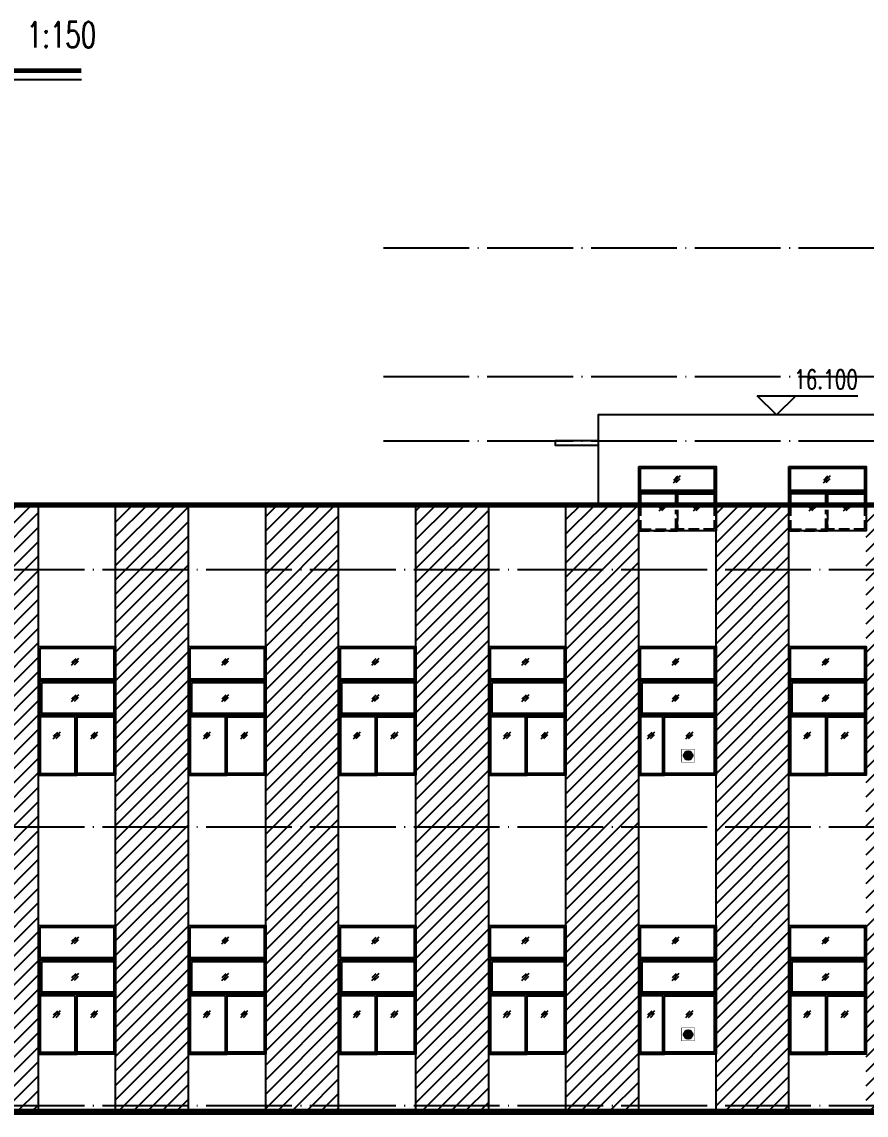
# Model space of a CAD drawing. Extents: x -4747 to 1060961, y -766984 to 396631.
# Drawn here: x 527111 to 546797, y -260853 to -235362 of the extents above; entities that cross this region are included whole.
import ezdxf

# ---------------------------------------------------------------- set-up
doc = ezdxf.new("R2010")
doc.units = 0
doc.header["$LTSCALE"] = 1000
doc.header["$MEASUREMENT"] = 0
doc.linetypes.add('DASH', pattern=[0.35, 0.25, -0.1])
doc.linetypes.add('DOTE', pattern=[2.42, 2, -0.2, 0.02, -0.2])
doc.layers.get('0').update_dxf_attribs({"linetype": 'CONTINUOUS'})
for name, color, linetype in [('DIM_ELEV', 3, 'CONTINUOUS'), ('DIM_SYMB', 3, 'CONTINUOUS'), ('DOTE', 1, 'DOTE'), ('PUB_TEXT', 7, 'CONTINUOUS'), ('剖面填充', 147, 'CONTINUOUS'), ('屋面', 4, 'CONTINUOUS'), ('投影', 8, 'CONTINUOUS'), ('窗户', 140, 'CONTINUOUS'), ('立面图', 41, 'CONTINUOUS'), ('立面轮廓线', 3, 'CONTINUOUS')]:
    doc.layers.add(name, color=color, linetype=linetype)
doc.styles.add('_TCH_DIM', font='SIMPLEX', dxfattribs={"bigfont": 'GBCBIG'})
doc.styles.add('HZTXT', font='txt.shx', dxfattribs={"bigfont": 'gbcbig.shx'})
pattern_1 = [(45, (-686992.28, -327761.37), (-168.3798, 168.3798), [])]

msp = doc.modelspace()

# ---------------------------------------------------------------- hatches: boundary and pattern name
h = msp.add_hatch(color=1)
edge = h.paths.add_edge_path()
edge.add_arc((542646.5, -252470.4), 100, 0, 360)
h = msp.add_hatch(color=1)
edge = h.paths.add_edge_path()
edge.add_arc((542646.5, -258970.4), 100, 0, 360)
at = {"layer": '剖面填充'}
h = msp.add_hatch(dxfattribs=at)
h.set_pattern_fill('ANSI31', color=256, scale=150, style=0)
h.set_pattern_definition(pattern_1)
h.paths.add_polyline_path([(478197.3, -246628.2), (477247.3, -246628.2), (477247.3, -260778.2), (478197.3, -260778.2)])
h.paths.add_polyline_path([(481697.3, -246628.2), (479997.3, -246628.2), (479997.3, -260778.2), (481697.3, -260778.2)])
h.paths.add_polyline_path([(483497.3, -260778.2), (485197.3, -260778.2), (485197.3, -246628.2), (483497.3, -246628.2)])
h.paths.add_polyline_path([(488697.3, -246628.2), (486997.3, -246628.2), (486997.3, -260778.2), (488697.3, -260778.2)])
h.paths.add_polyline_path([(490497.3, -260778.2), (492197.3, -260778.2), (492197.3, -246628.2), (490497.3, -246628.2)])
h.paths.add_polyline_path([(495697.3, -246628.2), (494997.3, -246628.2), (494997.3, -247678.2), (493997.3, -247678.2), (493997.3, -260778.2), (495697.3, -260778.2)])
h.paths.add_polyline_path([(497497.3, -260778.2), (499197.3, -260778.2), (499197.3, -246628.2), (498147.3, -246628.2), (498147.3, -247828.2), (497497.3, -247828.2)])
h.paths.add_polyline_path([(493997.3, -246628.2), (493997.3, -247638.2), (494957.3, -247638.2), (494957.3, -246628.2)], flags=17)
h.paths.add_polyline_path([(498107.3, -246628.2), (497497.3, -246628.2), (497497.3, -247788.2), (498107.3, -247788.2)], flags=17)
h.paths.add_polyline_path([(502697.3, -246628.2), (500997.3, -246628.2), (500997.3, -260778.2), (502697.3, -260778.2)])
h.paths.add_polyline_path([(504497.3, -260778.2), (506197.3, -260778.2), (506197.3, -246628.2), (504497.3, -246628.2)])
h.paths.add_polyline_path([(507997.3, -260778.2), (509697.3, -260778.2), (509697.3, -246628.2), (507997.3, -246628.2)])
h.paths.add_polyline_path([(513182.3, -246628.2), (511497.3, -246628.2), (511497.3, -260778.2), (513182.3, -260778.2)])
h.paths.add_polyline_path([(514982.3, -260778.2), (516697.3, -260778.2), (516697.3, -246628.2), (514982.3, -246628.2)])
h.paths.add_polyline_path([(520197.3, -246628.2), (518497.3, -246628.2), (518497.3, -260778.2), (520197.3, -260778.2)])
h.paths.add_polyline_path([(521997.3, -260778.2), (523697.3, -260778.2), (523697.3, -246628.2), (521997.3, -246628.2)])
h.paths.add_polyline_path([(527497.3, -246628.2), (525497.3, -246628.2), (525497.3, -260778.2), (527497.3, -260778.2)])
h.paths.add_polyline_path([(529297.3, -260778.2), (530997.3, -260778.2), (530997.3, -246628.2), (529297.3, -246628.2)])
h.paths.add_polyline_path([(532797.3, -260778.2), (534497.3, -260778.2), (534497.3, -246628.2), (532797.3, -246628.2)])
h.paths.add_polyline_path([(536297.3, -260778.2), (537997.3, -260778.2), (537997.3, -246628.2), (536297.3, -246628.2)])
h.paths.add_polyline_path([(541497.3, -246628.2), (539797.3, -246628.2), (539797.3, -260778.2), (541497.3, -260778.2)])
h = msp.add_hatch(dxfattribs=at)
h.set_pattern_fill('ANSI31', color=256, scale=150, style=0)
h.set_pattern_definition(pattern_1)
h.paths.add_polyline_path([(543297.3, -260778.2), (544997.3, -260778.2), (544997.3, -246628.2), (543297.3, -246628.2), (543297.3, -247228.2)])
h.paths.add_polyline_path([(548497.3, -246628.2), (546797.3, -246628.2), (546797.3, -247228.2), (546797.3, -260778.2), (548497.3, -260778.2)])
h.paths.add_polyline_path([(551997.3, -246628.2), (550297.3, -246628.2), (550297.3, -247228.2), (550297.3, -260778.2), (551997.3, -260778.2)])

# ---------------------------------------------------------------- linework, layer by layer
at = {"color": 1, "const_width": 10, "elevation": 0}
for points in [[(542496.5, -252620.4), (542796.5, -252620.4), (542796.5, -252320.4), (542496.5, -252320.4)], [(542496.5, -259120.4), (542796.5, -259120.4), (542796.5, -258820.4), (542496.5, -258820.4)]]:
    msp.add_lwpolyline(points, close=True, dxfattribs=at)
at = {"color": 1}
for centre in [(542646.5, -252470.4), (542646.5, -258970.4)]:
    msp.add_circle(centre, 100, dxfattribs=at)
at = {"layer": 'DIM_ELEV'}
for p, q in [((544707.2, -244528.2), (544257.2, -244078.2)), ((544257.2, -244078.2), (546604.7, -244078.2)), ((544707.2, -244528.2), (545157.2, -244078.2))]:
    msp.add_line(p, q, dxfattribs=at)
at = {"layer": 'DIM_SYMB', "const_width": 105}
msp.add_lwpolyline([(521426.6, -236497.8), (528499.6, -236497.8)], dxfattribs=at)
at = {"layer": 'DIM_SYMB'}
msp.add_lwpolyline([(521426.6, -236707.8), (528499.6, -236707.8)], dxfattribs=at)
for points in [[(527771.8, -252231.7, 0, 0, 0), (527958.8, -252231.7, 40, 0, 0), (528108.8, -252231.7, 0, 0, 0)], [(528961.8, -252231.7, 0, 0, 0), (528774.8, -252231.7, 40, 0, 0), (528624.8, -252231.7, 0, 0, 0)], [(531271.8, -252231.7, 0, 0, 0), (531458.8, -252231.7, 40, 0, 0), (531608.8, -252231.7, 0, 0, 0)], [(532461.8, -252231.7, 0, 0, 0), (532274.8, -252231.7, 40, 0, 0), (532124.8, -252231.7, 0, 0, 0)], [(534771.8, -252231.7, 0, 0, 0), (534958.8, -252231.7, 40, 0, 0), (535108.8, -252231.7, 0, 0, 0)], [(535961.8, -252231.7, 0, 0, 0), (535774.8, -252231.7, 40, 0, 0), (535624.8, -252231.7, 0, 0, 0)], [(538271.8, -252231.7, 0, 0, 0), (538458.8, -252231.7, 40, 0, 0), (538608.8, -252231.7, 0, 0, 0)], [(539461.8, -252231.7, 0, 0, 0), (539274.8, -252231.7, 40, 0, 0), (539124.8, -252231.7, 0, 0, 0)], [(541631.1, -252231.7, 0, 0, 0), (541818.1, -252231.7, 40, 0, 0), (541968.1, -252231.7, 0, 0, 0)], [(542839.3, -252231.7, 0, 0, 0), (542652.3, -252231.7, 40, 0, 0), (542502.3, -252231.7, 0, 0, 0)], [(545271.8, -252231.7, 0, 0, 0), (545458.8, -252231.7, 40, 0, 0), (545608.8, -252231.7, 0, 0, 0)], [(546461.8, -252231.7, 0, 0, 0), (546274.8, -252231.7, 40, 0, 0), (546124.8, -252231.7, 0, 0, 0)], [(527771.8, -258731.7, 0, 0, 0), (527958.8, -258731.7, 40, 0, 0), (528108.8, -258731.7, 0, 0, 0)], [(528961.8, -258731.7, 0, 0, 0), (528774.8, -258731.7, 40, 0, 0), (528624.8, -258731.7, 0, 0, 0)], [(531271.8, -258731.7, 0, 0, 0), (531458.8, -258731.7, 40, 0, 0), (531608.8, -258731.7, 0, 0, 0)], [(532461.8, -258731.7, 0, 0, 0), (532274.8, -258731.7, 40, 0, 0), (532124.8, -258731.7, 0, 0, 0)], [(534771.8, -258731.7, 0, 0, 0), (534958.8, -258731.7, 40, 0, 0), (535108.8, -258731.7, 0, 0, 0)], [(535961.8, -258731.7, 0, 0, 0), (535774.8, -258731.7, 40, 0, 0), (535624.8, -258731.7, 0, 0, 0)], [(538271.8, -258731.7, 0, 0, 0), (538458.8, -258731.7, 40, 0, 0), (538608.8, -258731.7, 0, 0, 0)], [(539461.8, -258731.7, 0, 0, 0), (539274.8, -258731.7, 40, 0, 0), (539124.8, -258731.7, 0, 0, 0)], [(541631.1, -258731.7, 0, 0, 0), (541818.1, -258731.7, 40, 0, 0), (541968.1, -258731.7, 0, 0, 0)], [(542839.3, -258731.7, 0, 0, 0), (542652.3, -258731.7, 40, 0, 0), (542502.3, -258731.7, 0, 0, 0)], [(545271.8, -258731.7, 0, 0, 0), (545458.8, -258731.7, 40, 0, 0), (545608.8, -258731.7, 0, 0, 0)], [(546461.8, -258731.7, 0, 0, 0), (546274.8, -258731.7, 40, 0, 0), (546124.8, -258731.7, 0, 0, 0)]]:
    msp.add_lwpolyline(points, format="xyseb", dxfattribs=at)
at = {"layer": 'DOTE'}
for points in [[(535542.3, -240628.2), (583327.1, -240628.2)], [(535542.3, -243628.2), (583327.1, -243628.2)], [(535542.3, -245128.2), (583327.1, -245128.2)], [(468488.6, -248128.2), (583327.1, -248128.2)], [(468488.6, -254128.2), (583327.1, -254128.2)], [(468488.6, -260628.2), (583327.1, -260628.2)]]:
    msp.add_lwpolyline(points, dxfattribs=at)
at = {"layer": '屋面', "const_width": 150}
msp.add_lwpolyline([(468488.6, -260778.2), (583327.1, -260778.2)], dxfattribs=at)
at = {"layer": '投影'}
for points in [[(554547.3, -244528.2), (540547.3, -244528.2), (540547.3, -246628.2)], [(540547.3, -245128.2), (540447.3, -245128.2), (539547.3, -245128.2), (539547.3, -245228.2), (540547.3, -245228.2)], [(541497.3, -245728.2), (543297.3, -245728.2), (543297.3, -246628.2)], [(541497.3, -246628.2), (541497.3, -245728.2)], [(544997.3, -245728.2), (546797.3, -245728.2), (546797.3, -246628.2)], [(544997.3, -246628.2), (544997.3, -245728.2)], [(542461.1, -245949.6), (542294.4, -246116.3)], [(542397, -245957.2), (542302, -246052.2)], [(545961.1, -245949.6), (545794.4, -246116.3)], [(545897, -245957.2), (545802, -246052.2)], [(542453.6, -246013.7), (542358.5, -246108.8)], [(545953.6, -246013.7), (545858.5, -246108.8)], [(541497.3, -246328.2), (543297.3, -246328.2)], [(542397.3, -246628.2), (542397.3, -246328.2), (541497.3, -246328.2), (541497.3, -246628.2)], [(542357.3, -246628.2), (542357.3, -246368.2), (541537.3, -246368.2), (541537.3, -246628.2)], [(542397.3, -246328.2), (542397.3, -246628.2)], [(542397.3, -246628.2), (542397.3, -246328.2), (543297.3, -246328.2), (543297.3, -246628.2)], [(542397.3, -246368.2), (543257.3, -246368.2), (543257.3, -246628.2)], [(544997.3, -246328.2), (546797.3, -246328.2)], [(545897.3, -246628.2), (545897.3, -246328.2), (544997.3, -246328.2), (544997.3, -246628.2)], [(545857.3, -246628.2), (545857.3, -246368.2), (545037.3, -246368.2), (545037.3, -246628.2)], [(545897.3, -246328.2), (545897.3, -246628.2)], [(545897.3, -246628.2), (545897.3, -246328.2), (546797.3, -246328.2), (546797.3, -246628.2)], [(545897.3, -246368.2), (546757.3, -246368.2), (546757.3, -246628.2)], [(543297.3, -246628.2), (543297.3, -247228.2), (541497.3, -247228.2), (541497.3, -246628.2)], [(542129.7, -246605.9), (541963, -246772.7)], [(542065.6, -246613.5), (541970.5, -246708.5)], [(542122.1, -246670.1), (542027.1, -246765.1)], [(542929, -246605.9), (542762.2, -246772.7)], [(542864.8, -246613.5), (542769.8, -246708.5)], [(542921.4, -246670.1), (542826.4, -246765.1)], [(546797.3, -246628.2), (546797.3, -247228.2), (544997.3, -247228.2), (544997.3, -246628.2)], [(545629.7, -246605.9), (545463, -246772.7)], [(545565.6, -246613.5), (545470.5, -246708.5)], [(545622.1, -246670.1), (545527.1, -246765.1)], [(546429, -246605.9), (546262.2, -246772.7)], [(546364.8, -246613.5), (546269.8, -246708.5)], [(546421.4, -246670.1), (546326.4, -246765.1)]]:
    msp.add_lwpolyline(points, dxfattribs=at)
for points in [[(541497.3, -245728.2), (543297.3, -245728.2), (543297.3, -246328.2), (541497.3, -246328.2)], [(544997.3, -245728.2), (546797.3, -245728.2), (546797.3, -246328.2), (544997.3, -246328.2)], [(541537.3, -245768.2), (543257.3, -245768.2), (543257.3, -246288.2), (541537.3, -246288.2)], [(545037.3, -245768.2), (546757.3, -245768.2), (546757.3, -246288.2), (545037.3, -246288.2)]]:
    msp.add_lwpolyline(points, close=True, dxfattribs=at)
at = {"layer": '投影', "linetype": 'DASH'}
for points in [[(541497.3, -246628.2), (541497.3, -247228.2), (542397.3, -247228.2), (542397.3, -246741.1)], [(541537.3, -246628.2), (541537.3, -247188.2), (542357.3, -247188.2), (542357.3, -246741.1)], [(543297.3, -246628.2), (543297.3, -247228.2), (542397.3, -247228.2), (542397.3, -246741.1)], [(543257.3, -246628.2), (543257.3, -247188.2), (542397.3, -247188.2)], [(542397.3, -246741.1), (542397.3, -247228.2)], [(544997.3, -246628.2), (544997.3, -247228.2), (545897.3, -247228.2), (545897.3, -246741.1)], [(545037.3, -246628.2), (545037.3, -247188.2), (545857.3, -247188.2), (545857.3, -246741.1)], [(546797.3, -246628.2), (546797.3, -247228.2), (545897.3, -247228.2), (545897.3, -246741.1)], [(546757.3, -246628.2), (546757.3, -247188.2), (545897.3, -247188.2)], [(545897.3, -246741.1), (545897.3, -247228.2)]]:
    msp.add_lwpolyline(points, dxfattribs=at)
at = {"layer": '投影'}
for points in [[(541890.5, -246844.6, 0, 0, 0), (542077.5, -246844.6, 40, 0, 0), (542227.5, -246844.6, 0, 0, 0)], [(543015.4, -246844.6, 0, 0, 0), (542828.4, -246844.6, 40, 0, 0), (542678.4, -246844.6, 0, 0, 0)], [(545390.5, -246844.6, 0, 0, 0), (545577.5, -246844.6, 40, 0, 0), (545727.5, -246844.6, 0, 0, 0)], [(546515.4, -246844.6, 0, 0, 0), (546328.4, -246844.6, 40, 0, 0), (546178.4, -246844.6, 0, 0, 0)]]:
    msp.add_lwpolyline(points, format="xyseb", dxfattribs=at)
at = {"layer": '窗户'}
for points in [[(527497.3, -249928.2), (529297.3, -249928.2), (529297.3, -252928.2), (527497.3, -252928.2)], [(527497.3, -249928.2), (529297.3, -249928.2), (529297.3, -250728.2), (527497.3, -250728.2)], [(527537.3, -249968.2), (529257.3, -249968.2), (529257.3, -250688.2), (527537.3, -250688.2)], [(530997.3, -249928.2), (532797.3, -249928.2), (532797.3, -252928.2), (530997.3, -252928.2)], [(530997.3, -249928.2), (532797.3, -249928.2), (532797.3, -250728.2), (530997.3, -250728.2)], [(531037.3, -249968.2), (532757.3, -249968.2), (532757.3, -250688.2), (531037.3, -250688.2)], [(534497.3, -249928.2), (536297.3, -249928.2), (536297.3, -252928.2), (534497.3, -252928.2)], [(534497.3, -249928.2), (536297.3, -249928.2), (536297.3, -250728.2), (534497.3, -250728.2)], [(534537.3, -249968.2), (536257.3, -249968.2), (536257.3, -250688.2), (534537.3, -250688.2)], [(537997.3, -249928.2), (539797.3, -249928.2), (539797.3, -252928.2), (537997.3, -252928.2)], [(537997.3, -249928.2), (539797.3, -249928.2), (539797.3, -250728.2), (537997.3, -250728.2)], [(538037.3, -249968.2), (539757.3, -249968.2), (539757.3, -250688.2), (538037.3, -250688.2)], [(541497.3, -249928.2), (543297.3, -249928.2), (543297.3, -252928.2), (541497.3, -252928.2)], [(541497.3, -249928.2), (543297.3, -249928.2), (543297.3, -250728.2), (541497.3, -250728.2)], [(541537.3, -249968.2), (543257.3, -249968.2), (543257.3, -250688.2), (541537.3, -250688.2)], [(544997.3, -249928.2), (546797.3, -249928.2), (546797.3, -252928.2), (544997.3, -252928.2)], [(544997.3, -249928.2), (546797.3, -249928.2), (546797.3, -250728.2), (544997.3, -250728.2)], [(545037.3, -249968.2), (546757.3, -249968.2), (546757.3, -250688.2), (545037.3, -250688.2)], [(527533.5, -250728.2), (529297.3, -250728.2), (529297.3, -251528.2), (527533.5, -251528.2)], [(527573.5, -250768.2), (529257.3, -250768.2), (529257.3, -251488.2), (527573.5, -251488.2)], [(531033.5, -250728.2), (532797.3, -250728.2), (532797.3, -251528.2), (531033.5, -251528.2)], [(531073.5, -250768.2), (532757.3, -250768.2), (532757.3, -251488.2), (531073.5, -251488.2)], [(534533.5, -250728.2), (536297.3, -250728.2), (536297.3, -251528.2), (534533.5, -251528.2)], [(534573.5, -250768.2), (536257.3, -250768.2), (536257.3, -251488.2), (534573.5, -251488.2)], [(538033.5, -250728.2), (539797.3, -250728.2), (539797.3, -251528.2), (538033.5, -251528.2)], [(538073.5, -250768.2), (539757.3, -250768.2), (539757.3, -251488.2), (538073.5, -251488.2)], [(541533.5, -250728.2), (543297.3, -250728.2), (543297.3, -251528.2), (541533.5, -251528.2)], [(541573.5, -250768.2), (543257.3, -250768.2), (543257.3, -251488.2), (541573.5, -251488.2)], [(545033.5, -250728.2), (546797.3, -250728.2), (546797.3, -251528.2), (545033.5, -251528.2)], [(545073.5, -250768.2), (546757.3, -250768.2), (546757.3, -251488.2), (545073.5, -251488.2)], [(528397.3, -251528.2), (527497.3, -251528.2), (527497.3, -252928.2), (528397.3, -252928.2)], [(528357.3, -251568.2), (527537.3, -251568.2), (527537.3, -252888.2), (528357.3, -252888.2)], [(528397.3, -251528.2), (529297.3, -251528.2), (529297.3, -252928.2), (528397.3, -252928.2)], [(531897.3, -251528.2), (530997.3, -251528.2), (530997.3, -252928.2), (531897.3, -252928.2)], [(531857.3, -251568.2), (531037.3, -251568.2), (531037.3, -252888.2), (531857.3, -252888.2)], [(531897.3, -251528.2), (532797.3, -251528.2), (532797.3, -252928.2), (531897.3, -252928.2)], [(535397.3, -251528.2), (534497.3, -251528.2), (534497.3, -252928.2), (535397.3, -252928.2)], [(535357.3, -251568.2), (534537.3, -251568.2), (534537.3, -252888.2), (535357.3, -252888.2)], [(535397.3, -251528.2), (536297.3, -251528.2), (536297.3, -252928.2), (535397.3, -252928.2)], [(538897.3, -251528.2), (537997.3, -251528.2), (537997.3, -252928.2), (538897.3, -252928.2)], [(538857.3, -251568.2), (538037.3, -251568.2), (538037.3, -252888.2), (538857.3, -252888.2)], [(538897.3, -251528.2), (539797.3, -251528.2), (539797.3, -252928.2), (538897.3, -252928.2)], [(542097.3, -251528.2), (541497.3, -251528.2), (541497.3, -252928.2), (542097.3, -252928.2)], [(542057.3, -251568.2), (541537.3, -251568.2), (541537.3, -252888.2), (542057.3, -252888.2)], [(542097.3, -251528.2), (543297.3, -251528.2), (543297.3, -252928.2), (542097.3, -252928.2)], [(545897.3, -251528.2), (544997.3, -251528.2), (544997.3, -252928.2), (545897.3, -252928.2)], [(545857.3, -251568.2), (545037.3, -251568.2), (545037.3, -252888.2), (545857.3, -252888.2)], [(545897.3, -251528.2), (546797.3, -251528.2), (546797.3, -252928.2), (545897.3, -252928.2)], [(527497.3, -256428.2), (529297.3, -256428.2), (529297.3, -259428.2), (527497.3, -259428.2)], [(527497.3, -256428.2), (529297.3, -256428.2), (529297.3, -257228.2), (527497.3, -257228.2)], [(530997.3, -256428.2), (532797.3, -256428.2), (532797.3, -259428.2), (530997.3, -259428.2)], [(530997.3, -256428.2), (532797.3, -256428.2), (532797.3, -257228.2), (530997.3, -257228.2)], [(534497.3, -256428.2), (536297.3, -256428.2), (536297.3, -259428.2), (534497.3, -259428.2)], [(534497.3, -256428.2), (536297.3, -256428.2), (536297.3, -257228.2), (534497.3, -257228.2)], [(537997.3, -256428.2), (539797.3, -256428.2), (539797.3, -259428.2), (537997.3, -259428.2)], [(537997.3, -256428.2), (539797.3, -256428.2), (539797.3, -257228.2), (537997.3, -257228.2)], [(541497.3, -256428.2), (543297.3, -256428.2), (543297.3, -259428.2), (541497.3, -259428.2)], [(541497.3, -256428.2), (543297.3, -256428.2), (543297.3, -257228.2), (541497.3, -257228.2)], [(544997.3, -256428.2), (546797.3, -256428.2), (546797.3, -259428.2), (544997.3, -259428.2)], [(544997.3, -256428.2), (546797.3, -256428.2), (546797.3, -257228.2), (544997.3, -257228.2)], [(527537.3, -256468.2), (529257.3, -256468.2), (529257.3, -257188.2), (527537.3, -257188.2)], [(531037.3, -256468.2), (532757.3, -256468.2), (532757.3, -257188.2), (531037.3, -257188.2)], [(534537.3, -256468.2), (536257.3, -256468.2), (536257.3, -257188.2), (534537.3, -257188.2)], [(538037.3, -256468.2), (539757.3, -256468.2), (539757.3, -257188.2), (538037.3, -257188.2)], [(541537.3, -256468.2), (543257.3, -256468.2), (543257.3, -257188.2), (541537.3, -257188.2)], [(545037.3, -256468.2), (546757.3, -256468.2), (546757.3, -257188.2), (545037.3, -257188.2)], [(527533.5, -257228.2), (529297.3, -257228.2), (529297.3, -258028.2), (527533.5, -258028.2)], [(527573.5, -257268.2), (529257.3, -257268.2), (529257.3, -257988.2), (527573.5, -257988.2)], [(531033.5, -257228.2), (532797.3, -257228.2), (532797.3, -258028.2), (531033.5, -258028.2)], [(531073.5, -257268.2), (532757.3, -257268.2), (532757.3, -257988.2), (531073.5, -257988.2)], [(534533.5, -257228.2), (536297.3, -257228.2), (536297.3, -258028.2), (534533.5, -258028.2)], [(534573.5, -257268.2), (536257.3, -257268.2), (536257.3, -257988.2), (534573.5, -257988.2)], [(538033.5, -257228.2), (539797.3, -257228.2), (539797.3, -258028.2), (538033.5, -258028.2)], [(538073.5, -257268.2), (539757.3, -257268.2), (539757.3, -257988.2), (538073.5, -257988.2)], [(541533.5, -257228.2), (543297.3, -257228.2), (543297.3, -258028.2), (541533.5, -258028.2)], [(541573.5, -257268.2), (543257.3, -257268.2), (543257.3, -257988.2), (541573.5, -257988.2)], [(545033.5, -257228.2), (546797.3, -257228.2), (546797.3, -258028.2), (545033.5, -258028.2)], [(545073.5, -257268.2), (546757.3, -257268.2), (546757.3, -257988.2), (545073.5, -257988.2)], [(528397.3, -258028.2), (527497.3, -258028.2), (527497.3, -259428.2), (528397.3, -259428.2)], [(528357.3, -258068.2), (527537.3, -258068.2), (527537.3, -259388.2), (528357.3, -259388.2)], [(528397.3, -258028.2), (529297.3, -258028.2), (529297.3, -259428.2), (528397.3, -259428.2)], [(531897.3, -258028.2), (530997.3, -258028.2), (530997.3, -259428.2), (531897.3, -259428.2)], [(531857.3, -258068.2), (531037.3, -258068.2), (531037.3, -259388.2), (531857.3, -259388.2)], [(531897.3, -258028.2), (532797.3, -258028.2), (532797.3, -259428.2), (531897.3, -259428.2)], [(535397.3, -258028.2), (534497.3, -258028.2), (534497.3, -259428.2), (535397.3, -259428.2)], [(535357.3, -258068.2), (534537.3, -258068.2), (534537.3, -259388.2), (535357.3, -259388.2)], [(535397.3, -258028.2), (536297.3, -258028.2), (536297.3, -259428.2), (535397.3, -259428.2)], [(538897.3, -258028.2), (537997.3, -258028.2), (537997.3, -259428.2), (538897.3, -259428.2)], [(538857.3, -258068.2), (538037.3, -258068.2), (538037.3, -259388.2), (538857.3, -259388.2)], [(538897.3, -258028.2), (539797.3, -258028.2), (539797.3, -259428.2), (538897.3, -259428.2)], [(542097.3, -258028.2), (541497.3, -258028.2), (541497.3, -259428.2), (542097.3, -259428.2)], [(542057.3, -258068.2), (541537.3, -258068.2), (541537.3, -259388.2), (542057.3, -259388.2)], [(542097.3, -258028.2), (543297.3, -258028.2), (543297.3, -259428.2), (542097.3, -259428.2)], [(545897.3, -258028.2), (544997.3, -258028.2), (544997.3, -259428.2), (545897.3, -259428.2)], [(545857.3, -258068.2), (545037.3, -258068.2), (545037.3, -259388.2), (545857.3, -259388.2)], [(545897.3, -258028.2), (546797.3, -258028.2), (546797.3, -259428.2), (545897.3, -259428.2)]]:
    msp.add_lwpolyline(points, close=True, dxfattribs=at)
for points in [[(528430.9, -250203.5), (528264.2, -250370.2)], [(528366.8, -250211), (528271.7, -250306.1)], [(528423.3, -250267.6), (528328.3, -250362.6)], [(531930.9, -250203.5), (531764.2, -250370.2)], [(531866.8, -250211), (531771.7, -250306.1)], [(531923.3, -250267.6), (531828.3, -250362.6)], [(535430.9, -250203.5), (535264.2, -250370.2)], [(535366.8, -250211), (535271.7, -250306.1)], [(535423.3, -250267.6), (535328.3, -250362.6)], [(538930.9, -250203.5), (538764.2, -250370.2)], [(538866.8, -250211), (538771.7, -250306.1)], [(538923.3, -250267.6), (538828.3, -250362.6)], [(542430.9, -250203.5), (542264.2, -250370.2)], [(542366.8, -250211), (542271.7, -250306.1)], [(542423.3, -250267.6), (542328.3, -250362.6)], [(545930.9, -250203.5), (545764.2, -250370.2)], [(545866.8, -250211), (545771.7, -250306.1)], [(545923.3, -250267.6), (545828.3, -250362.6)], [(527497.3, -250728.2), (529297.3, -250728.2)], [(530997.3, -250728.2), (532797.3, -250728.2)], [(534497.3, -250728.2), (536297.3, -250728.2)], [(537997.3, -250728.2), (539797.3, -250728.2)], [(541497.3, -250728.2), (543297.3, -250728.2)], [(544997.3, -250728.2), (546797.3, -250728.2)], [(528430.9, -251052.8), (528264.2, -251219.5)], [(528366.8, -251060.3), (528271.7, -251155.4)], [(531930.9, -251052.8), (531764.2, -251219.5)], [(531866.8, -251060.3), (531771.7, -251155.4)], [(535430.9, -251052.8), (535264.2, -251219.5)], [(535366.8, -251060.3), (535271.7, -251155.4)], [(538930.9, -251052.8), (538764.2, -251219.5)], [(538866.8, -251060.3), (538771.7, -251155.4)], [(542430.9, -251052.8), (542264.2, -251219.5)], [(542366.8, -251060.3), (542271.7, -251155.4)], [(545930.9, -251052.8), (545764.2, -251219.5)], [(545866.8, -251060.3), (545771.7, -251155.4)], [(528423.3, -251116.9), (528328.3, -251211.9)], [(531923.3, -251116.9), (531828.3, -251211.9)], [(535423.3, -251116.9), (535328.3, -251211.9)], [(538923.3, -251116.9), (538828.3, -251211.9)], [(542423.3, -251116.9), (542328.3, -251211.9)], [(545923.3, -251116.9), (545828.3, -251211.9)], [(527497.3, -251528.2), (529297.3, -251528.2)], [(528397.3, -251568.2), (529257.3, -251568.2), (529257.3, -252888.2), (528397.3, -252888.2)], [(530997.3, -251528.2), (532797.3, -251528.2)], [(531897.3, -251568.2), (532757.3, -251568.2), (532757.3, -252888.2), (531897.3, -252888.2)], [(534497.3, -251528.2), (536297.3, -251528.2)], [(535397.3, -251568.2), (536257.3, -251568.2), (536257.3, -252888.2), (535397.3, -252888.2)], [(537997.3, -251528.2), (539797.3, -251528.2)], [(538897.3, -251568.2), (539757.3, -251568.2), (539757.3, -252888.2), (538897.3, -252888.2)], [(541497.3, -251528.2), (543297.3, -251528.2)], [(542097.3, -251568.2), (543257.3, -251568.2), (543257.3, -252888.2), (542097.3, -252888.2)], [(544997.3, -251528.2), (546797.3, -251528.2)], [(545897.3, -251568.2), (546757.3, -251568.2), (546757.3, -252888.2), (545897.3, -252888.2)], [(528002.7, -251921.6), (527836, -252088.3)], [(527938.6, -251929.1), (527843.5, -252024.2)], [(527995.2, -251985.7), (527900.1, -252080.7)], [(528875.4, -251921.6), (528708.7, -252088.3)], [(528811.3, -251929.1), (528716.2, -252024.2)], [(528867.8, -251985.7), (528772.8, -252080.7)], [(531502.7, -251921.6), (531336, -252088.3)], [(531438.6, -251929.1), (531343.5, -252024.2)], [(531495.2, -251985.7), (531400.1, -252080.7)], [(532375.4, -251921.6), (532208.7, -252088.3)], [(532311.3, -251929.1), (532216.2, -252024.2)], [(532367.8, -251985.7), (532272.8, -252080.7)], [(535002.7, -251921.6), (534836, -252088.3)], [(534938.6, -251929.1), (534843.5, -252024.2)], [(534995.2, -251985.7), (534900.1, -252080.7)], [(535875.4, -251921.6), (535708.7, -252088.3)], [(535811.3, -251929.1), (535716.2, -252024.2)], [(535867.8, -251985.7), (535772.8, -252080.7)], [(538502.7, -251921.6), (538336, -252088.3)], [(538438.6, -251929.1), (538343.5, -252024.2)], [(538495.2, -251985.7), (538400.1, -252080.7)], [(539375.4, -251921.6), (539208.7, -252088.3)], [(539311.3, -251929.1), (539216.2, -252024.2)], [(539367.8, -251985.7), (539272.8, -252080.7)], [(541862, -251921.6), (541695.3, -252088.3)], [(541797.9, -251929.1), (541702.9, -252024.2)], [(541854.5, -251985.7), (541759.4, -252080.7)], [(542752.8, -251921.6), (542586.1, -252088.3)], [(542688.7, -251929.1), (542593.6, -252024.2)], [(542745.3, -251985.7), (542650.2, -252080.7)], [(545502.7, -251921.6), (545336, -252088.3)], [(545438.6, -251929.1), (545343.5, -252024.2)], [(545495.2, -251985.7), (545400.1, -252080.7)], [(546375.4, -251921.6), (546208.7, -252088.3)], [(546311.3, -251929.1), (546216.2, -252024.2)], [(546367.8, -251985.7), (546272.8, -252080.7)], [(528430.9, -256703.5), (528264.2, -256870.2)], [(528366.8, -256711), (528271.7, -256806.1)], [(528423.3, -256767.6), (528328.3, -256862.6)], [(531930.9, -256703.5), (531764.2, -256870.2)], [(531866.8, -256711), (531771.7, -256806.1)], [(531923.3, -256767.6), (531828.3, -256862.6)], [(535430.9, -256703.5), (535264.2, -256870.2)], [(535366.8, -256711), (535271.7, -256806.1)], [(535423.3, -256767.6), (535328.3, -256862.6)], [(538930.9, -256703.5), (538764.2, -256870.2)], [(538866.8, -256711), (538771.7, -256806.1)], [(538923.3, -256767.6), (538828.3, -256862.6)], [(542430.9, -256703.5), (542264.2, -256870.2)], [(542366.8, -256711), (542271.7, -256806.1)], [(542423.3, -256767.6), (542328.3, -256862.6)], [(545930.9, -256703.5), (545764.2, -256870.2)], [(545866.8, -256711), (545771.7, -256806.1)], [(545923.3, -256767.6), (545828.3, -256862.6)], [(527497.3, -257228.2), (529297.3, -257228.2)], [(530997.3, -257228.2), (532797.3, -257228.2)], [(534497.3, -257228.2), (536297.3, -257228.2)], [(537997.3, -257228.2), (539797.3, -257228.2)], [(541497.3, -257228.2), (543297.3, -257228.2)], [(544997.3, -257228.2), (546797.3, -257228.2)], [(528430.9, -257552.8), (528264.2, -257719.5)], [(528366.8, -257560.3), (528271.7, -257655.4)], [(528423.3, -257616.9), (528328.3, -257711.9)], [(531930.9, -257552.8), (531764.2, -257719.5)], [(531866.8, -257560.3), (531771.7, -257655.4)], [(531923.3, -257616.9), (531828.3, -257711.9)], [(535430.9, -257552.8), (535264.2, -257719.5)], [(535366.8, -257560.3), (535271.7, -257655.4)], [(535423.3, -257616.9), (535328.3, -257711.9)], [(538930.9, -257552.8), (538764.2, -257719.5)], [(538866.8, -257560.3), (538771.7, -257655.4)], [(538923.3, -257616.9), (538828.3, -257711.9)], [(542430.9, -257552.8), (542264.2, -257719.5)], [(542366.8, -257560.3), (542271.7, -257655.4)], [(542423.3, -257616.9), (542328.3, -257711.9)], [(545930.9, -257552.8), (545764.2, -257719.5)], [(545866.8, -257560.3), (545771.7, -257655.4)], [(545923.3, -257616.9), (545828.3, -257711.9)], [(527497.3, -258028.2), (529297.3, -258028.2)], [(528397.3, -258068.2), (529257.3, -258068.2), (529257.3, -259388.2), (528397.3, -259388.2)], [(530997.3, -258028.2), (532797.3, -258028.2)], [(531897.3, -258068.2), (532757.3, -258068.2), (532757.3, -259388.2), (531897.3, -259388.2)], [(534497.3, -258028.2), (536297.3, -258028.2)], [(535397.3, -258068.2), (536257.3, -258068.2), (536257.3, -259388.2), (535397.3, -259388.2)], [(537997.3, -258028.2), (539797.3, -258028.2)], [(538897.3, -258068.2), (539757.3, -258068.2), (539757.3, -259388.2), (538897.3, -259388.2)], [(541497.3, -258028.2), (543297.3, -258028.2)], [(542097.3, -258068.2), (543257.3, -258068.2), (543257.3, -259388.2), (542097.3, -259388.2)], [(544997.3, -258028.2), (546797.3, -258028.2)], [(545897.3, -258068.2), (546757.3, -258068.2), (546757.3, -259388.2), (545897.3, -259388.2)], [(528002.7, -258421.6), (527836, -258588.3)], [(527938.6, -258429.1), (527843.5, -258524.2)], [(528875.4, -258421.6), (528708.7, -258588.3)], [(528811.3, -258429.1), (528716.2, -258524.2)], [(531502.7, -258421.6), (531336, -258588.3)], [(531438.6, -258429.1), (531343.5, -258524.2)], [(532375.4, -258421.6), (532208.7, -258588.3)], [(532311.3, -258429.1), (532216.2, -258524.2)], [(535002.7, -258421.6), (534836, -258588.3)], [(534938.6, -258429.1), (534843.5, -258524.2)], [(535875.4, -258421.6), (535708.7, -258588.3)], [(535811.3, -258429.1), (535716.2, -258524.2)], [(538502.7, -258421.6), (538336, -258588.3)], [(538438.6, -258429.1), (538343.5, -258524.2)], [(539375.4, -258421.6), (539208.7, -258588.3)], [(539311.3, -258429.1), (539216.2, -258524.2)], [(541862, -258421.6), (541695.3, -258588.3)], [(541797.9, -258429.1), (541702.9, -258524.2)], [(542752.8, -258421.6), (542586.1, -258588.3)], [(542688.7, -258429.1), (542593.6, -258524.2)], [(545502.7, -258421.6), (545336, -258588.3)], [(545438.6, -258429.1), (545343.5, -258524.2)], [(546375.4, -258421.6), (546208.7, -258588.3)], [(546311.3, -258429.1), (546216.2, -258524.2)], [(527995.2, -258485.7), (527900.1, -258580.7)], [(528867.8, -258485.7), (528772.8, -258580.7)], [(531495.2, -258485.7), (531400.1, -258580.7)], [(532367.8, -258485.7), (532272.8, -258580.7)], [(534995.2, -258485.7), (534900.1, -258580.7)], [(535867.8, -258485.7), (535772.8, -258580.7)], [(538495.2, -258485.7), (538400.1, -258580.7)], [(539367.8, -258485.7), (539272.8, -258580.7)], [(541854.5, -258485.7), (541759.4, -258580.7)], [(542745.3, -258485.7), (542650.2, -258580.7)], [(545495.2, -258485.7), (545400.1, -258580.7)], [(546367.8, -258485.7), (546272.8, -258580.7)]]:
    msp.add_lwpolyline(points, dxfattribs=at)
at = {"layer": '立面图'}
for points in [[(527497.3, -260778.2), (527497.3, -246628.2)], [(527497.3, -260778.2), (527497.3, -246628.2)], [(529297.3, -260778.2), (529297.3, -246628.2)], [(530997.3, -260778.2), (530997.3, -246628.2)], [(530997.3, -260778.2), (530997.3, -246628.2)], [(532797.3, -260778.2), (532797.3, -246628.2)], [(534497.3, -260778.2), (534497.3, -246628.2)], [(534497.3, -260778.2), (534497.3, -246628.2)], [(536297.3, -260778.2), (536297.3, -246628.2)], [(537997.3, -260778.2), (537997.3, -246628.2)], [(537997.3, -260778.2), (537997.3, -246628.2)], [(539797.3, -260778.2), (539797.3, -246628.2)], [(541497.3, -260778.2), (541497.3, -246628.2)], [(543297.3, -260778.2), (543297.3, -246628.2)], [(544997.3, -260778.2), (544997.3, -246628.2)], [(544997.3, -260778.2), (544997.3, -246628.2)]]:
    msp.add_lwpolyline(points, dxfattribs=at)
at = {"layer": '立面轮廓线', "const_width": 120}
msp.add_lwpolyline([(477247.3, -260778.2), (477247.3, -246628.2), (554547.3, -246628.2), (554547.3, -242128.2), (575747.3, -242128.2), (575747.3, -260778.2)], dxfattribs=at)
at = {"layer": '立面轮廓线'}
msp.add_lwpolyline([(477247.3, -246628.2), (554547.3, -246628.2)], dxfattribs=at)

# ---------------------------------------------------------------- texts
at = {"layer": 'DIM_SYMB', "color": 7, "style": 'HZTXT', "width": 0.7}
msp.add_text('1:150', height=600, dxfattribs=at).set_placement((527224.2, -235961.6))
at = {"layer": 'PUB_TEXT', "style": '_TCH_DIM', "width": 0.705882}
msp.add_text('16.100', height=446.25, dxfattribs=at).set_placement((545119.7, -243920.7))

doc.saveas('drawing.dxf')
